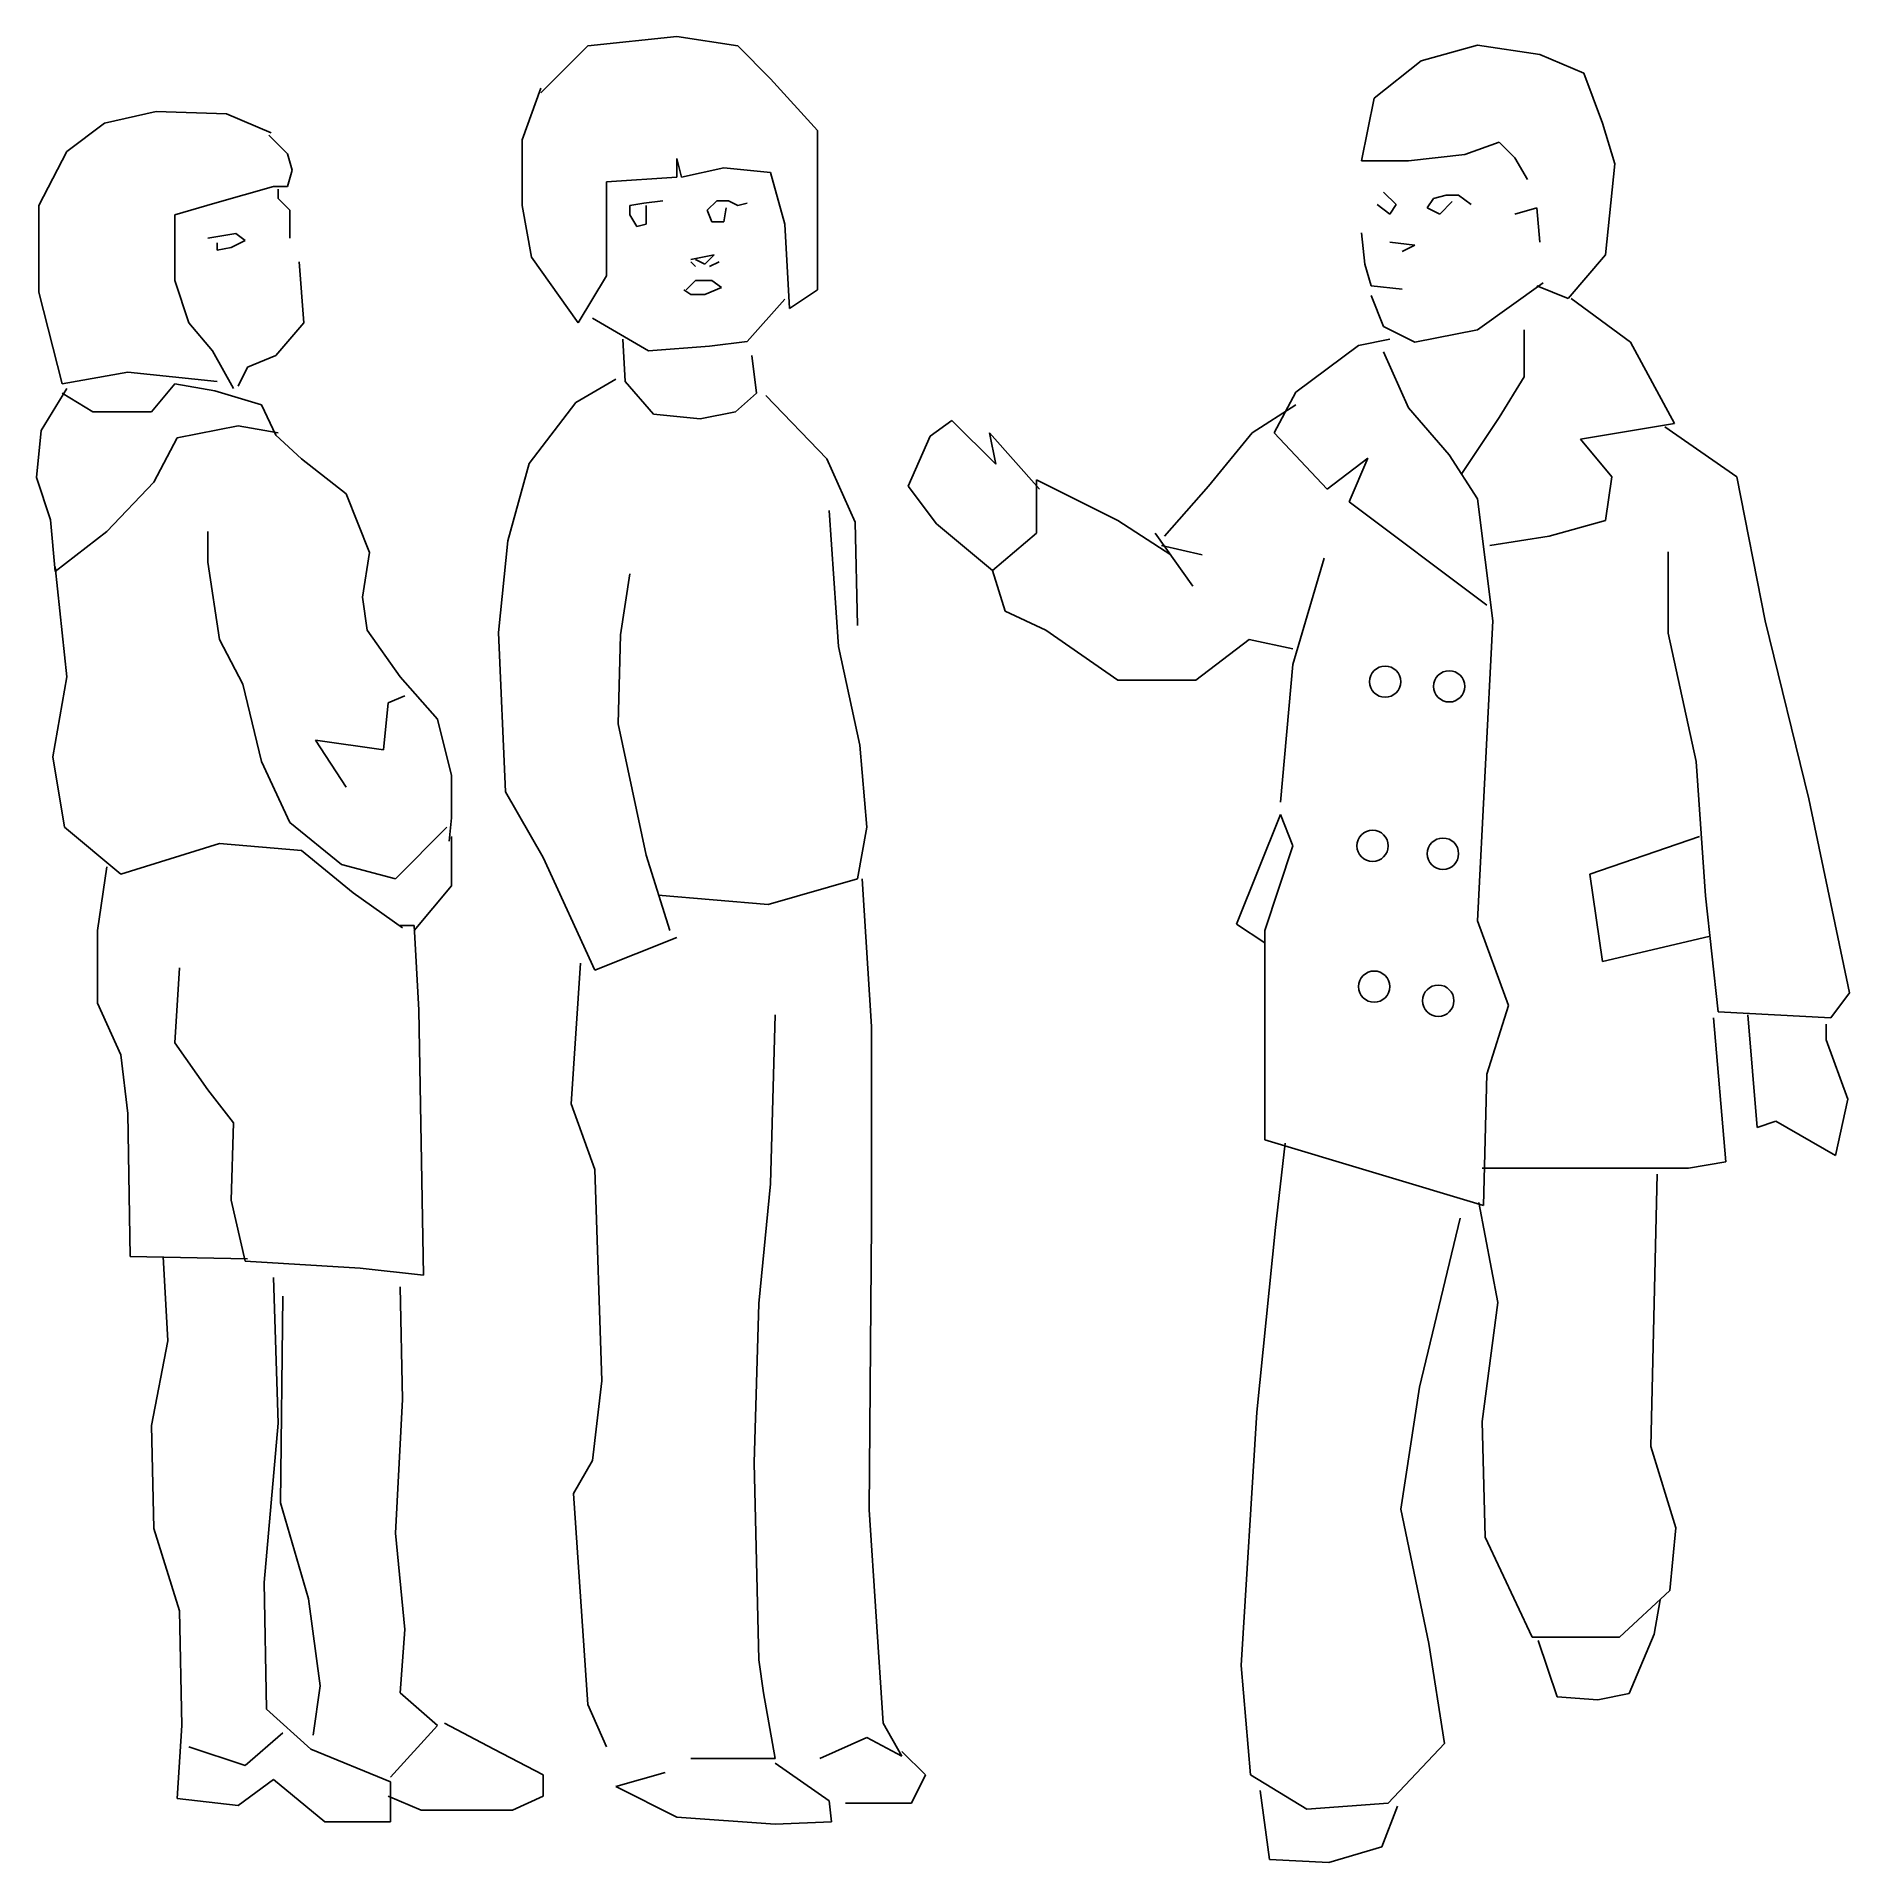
# Model space of a CAD drawing. Extents: x 53273 to 54247, y 21512 to 22493.
import ezdxf

# ---------------------------------------------------------------- set-up
doc = ezdxf.new("R2010")
doc.units = 0
doc.header["$LTSCALE"] = 1270
doc.header["$MEASUREMENT"] = 0
doc.layers.get('0').update_dxf_attribs({"linetype": 'CONTINUOUS'})

msp = doc.modelspace()

# ---------------------------------------------------------------- linework, layer by layer
at = {"linetype": 'CONTINUOUS'}
for p, q in [((53543.459, 22462.779), (53568.666, 22487.982)), ((53568.666, 22487.982), (53616.545, 22493.017)), ((53616.545, 22493.017), (53649.303, 22487.982)), ((53649.303, 22487.982), (53666.94, 22470.334)), ((54016.381, 22479.994), (54046.623, 22488.402)), ((54046.623, 22488.402), (54080.225, 22483.357)), ((53991.182, 22459.845), (54016.381, 22479.994)), ((54080.225, 22483.357), (54103.744, 22473.279)), ((53666.94, 22470.334), (53692.139, 22442.619)), ((54103.744, 22473.279), (54113.819, 22446.402)), ((53533.385, 22437.584), (53543.459, 22465.3)), ((53984.459, 22426.244), (53991.182, 22459.845)), ((53309.1, 22446.402), (53336.822, 22452.697)), ((53336.822, 22452.697), (53374.623, 22451.437)), ((53374.623, 22451.437), (53398.565, 22441.357)), ((53288.944, 22431.279), (53309.1, 22446.402)), ((53397.303, 22440.095), (53407.385, 22430.017)), ((53692.139, 22442.619), (53692.139, 22407.345)), ((54113.819, 22446.402), (54120.541, 22424.56)), ((53273.819, 22402.3), (53288.944, 22431.279)), ((53407.385, 22430.017), (53409.901, 22421.197)), ((53533.385, 22402.3), (53533.385, 22437.584)), ((54039.901, 22429.595), (54009.658, 22426.244)), ((54058.385, 22436.322), (54039.901, 22429.595)), ((54066.779, 22427.916), (54058.385, 22436.322)), ((53409.901, 22421.197), (53407.385, 22412.381)), ((53616.545, 22427.494), (53616.545, 22417.416)), ((53619.061, 22417.416), (53616.545, 22427.494)), ((53641.744, 22422.459), (53619.061, 22417.416)), ((53666.94, 22419.937), (53641.744, 22422.459)), ((53674.502, 22392.22), (53666.94, 22419.937)), ((54009.658, 22426.244), (53984.459, 22426.244)), ((54073.502, 22416.164), (54066.779, 22427.916)), ((54120.541, 22424.56), (54115.506, 22375.834)), ((53399.822, 22412.381), (53368.322, 22403.56)), ((53407.385, 22412.381), (53399.822, 22412.381)), ((53402.338, 22406.074), (53402.338, 22411.119)), ((53616.545, 22417.416), (53578.744, 22414.902)), ((53578.744, 22414.902), (53578.744, 22387.175)), ((53996.221, 22409.437), (54002.944, 22402.72)), ((53273.819, 22355.675), (53273.819, 22402.3)), ((53368.322, 22403.56), (53346.904, 22397.256)), ((53408.639, 22399.779), (53402.338, 22406.074)), ((53408.639, 22384.664), (53408.639, 22399.779)), ((53538.42, 22374.584), (53533.385, 22402.3)), ((53591.346, 22402.3), (53598.901, 22403.56)), ((53591.346, 22397.256), (53591.346, 22402.3)), ((53598.901, 22403.56), (53608.983, 22404.822)), ((53600.162, 22402.3), (53600.162, 22392.22)), ((53632.924, 22399.779), (53637.963, 22404.822)), ((53635.444, 22393.482), (53632.924, 22399.779)), ((53637.963, 22404.822), (53644.26, 22404.822)), ((53643.006, 22401.039), (53641.744, 22393.482)), ((53644.26, 22404.822), (53649.303, 22402.3)), ((53649.303, 22402.3), (53654.342, 22403.56)), ((53692.139, 22407.345), (53692.139, 22356.937)), ((53999.584, 22397.675), (53992.862, 22402.72)), ((54002.944, 22402.72), (53999.584, 22397.675)), ((54019.74, 22401.039), (54023.104, 22406.074)), ((54026.463, 22397.675), (54019.74, 22401.039)), ((54023.104, 22406.074), (54029.822, 22407.765)), ((54033.178, 22404.402), (54026.463, 22397.675)), ((54029.822, 22407.765), (54036.545, 22407.765)), ((54036.545, 22407.765), (54043.26, 22402.72)), ((54078.541, 22401.039), (54066.779, 22397.675)), ((54080.225, 22382.56), (54078.541, 22401.039)), ((53346.904, 22397.256), (53346.904, 22382.142)), ((53595.119, 22390.959), (53591.346, 22397.256)), ((53600.162, 22392.22), (53595.119, 22390.959)), ((53641.744, 22393.482), (53635.444, 22393.482)), ((53677.022, 22346.857), (53674.502, 22392.22)), ((53346.904, 22382.142), (53346.904, 22361.982)), ((53364.541, 22384.664), (53379.658, 22387.175)), ((53369.584, 22378.357), (53369.584, 22382.142)), ((53377.139, 22379.619), (53369.584, 22378.357)), ((53384.701, 22383.402), (53377.139, 22379.619)), ((53379.658, 22387.175), (53384.701, 22383.402)), ((53578.744, 22387.175), (53578.744, 22364.494)), ((53984.459, 22387.595), (53986.139, 22370.8)), ((53999.584, 22382.56), (54013.026, 22380.881)), ((54013.026, 22380.881), (54006.303, 22377.517)), ((53413.682, 22372.06), (53416.201, 22339.3)), ((53563.619, 22339.3), (53538.42, 22374.584)), ((53624.1, 22373.322), (53636.705, 22375.834)), ((53624.1, 22372.06), (53626.623, 22369.539)), ((53631.662, 22370.8), (53626.623, 22373.322)), ((53636.705, 22375.834), (53631.662, 22370.8)), ((53634.182, 22369.539), (53639.225, 22372.06)), ((53986.139, 22370.8), (53989.502, 22359.039)), ((54115.506, 22375.834), (54095.342, 22352.322)), ((53346.904, 22361.982), (53354.459, 22339.3)), ((53578.744, 22364.494), (53563.619, 22339.3)), ((53621.58, 22356.937), (53626.623, 22361.982)), ((53626.623, 22361.982), (53635.444, 22361.982)), ((53635.444, 22361.982), (53640.479, 22358.197)), ((54046.623, 22335.517), (54081.904, 22360.72)), ((53286.42, 22306.539), (53273.819, 22355.675)), ((53624.1, 22354.416), (53620.326, 22356.937)), ((53631.662, 22354.416), (53624.1, 22354.416)), ((53640.479, 22358.197), (53631.662, 22354.416)), ((53654.342, 22329.22), (53674.502, 22351.902)), ((53692.139, 22356.937), (53677.022, 22346.857)), ((53989.502, 22359.039), (54006.303, 22357.357)), ((53989.502, 22354.006), (53996.221, 22337.197)), ((54095.342, 22352.322), (54078.541, 22359.039)), ((54097.022, 22352.322), (54128.944, 22328.8)), ((53571.182, 22341.822), (53601.42, 22324.175)), ((53354.459, 22339.3), (53367.061, 22324.175)), ((53416.201, 22339.3), (53401.084, 22321.664)), ((53587.565, 22330.482), (53588.819, 22307.8)), ((53999.584, 22330.482), (53982.779, 22327.119)), ((53996.221, 22337.197), (54013.026, 22328.8)), ((54013.026, 22328.8), (54046.623, 22335.517)), ((54071.822, 22335.517), (54071.822, 22310.322)), ((53367.061, 22324.175), (53378.404, 22304.017)), ((53401.084, 22321.664), (53385.959, 22315.357)), ((53601.42, 22324.175), (53634.182, 22326.697)), ((53634.182, 22326.697), (53654.342, 22329.22)), ((53659.381, 22301.506), (53656.862, 22321.664)), ((53982.779, 22327.119), (53949.182, 22301.916)), ((53996.221, 22323.756), (54009.658, 22293.517)), ((54128.944, 22328.8), (54152.463, 22285.119)), ((53321.705, 22312.834), (53286.42, 22306.539)), ((53369.584, 22307.8), (53321.705, 22312.834)), ((53385.959, 22315.357), (53380.92, 22305.279)), ((53288.944, 22304.017), (53275.08, 22281.334)), ((53286.42, 22301.506), (53302.799, 22291.423)), ((53334.303, 22291.423), (53346.904, 22306.539)), ((53346.904, 22306.539), (53368.322, 22302.765)), ((53368.322, 22302.765), (53393.522, 22295.197)), ((53583.783, 22309.06), (53562.365, 22296.459)), ((53588.819, 22307.8), (53603.944, 22290.154)), ((53648.041, 22291.423), (53659.381, 22301.506)), ((53949.182, 22301.916), (53937.42, 22280.084)), ((54071.822, 22310.322), (54058.385, 22288.482)), ((53302.799, 22291.423), (53334.303, 22291.423)), ((53393.522, 22295.197), (53401.084, 22278.822)), ((53562.365, 22296.459), (53537.158, 22263.697)), ((53629.143, 22287.642), (53648.041, 22291.423)), ((53664.424, 22300.244), (53697.186, 22266.22)), ((53925.662, 22280.084), (53949.182, 22295.197)), ((54009.658, 22293.517), (54031.498, 22268.322)), ((53348.162, 22277.56), (53380.92, 22283.857)), ((53380.92, 22283.857), (53402.338, 22280.084)), ((53603.944, 22290.154), (53629.143, 22287.642)), ((53764.381, 22286.8), (53752.619, 22278.402)), ((53787.901, 22263.279), (53764.381, 22286.8)), ((54058.385, 22288.482), (54038.221, 22258.244)), ((54152.463, 22285.119), (54102.061, 22276.72)), ((54147.42, 22283.437), (54186.065, 22256.56)), ((53275.08, 22281.334), (53272.565, 22256.142)), ((53335.561, 22253.619), (53348.162, 22277.56)), ((53401.084, 22278.822), (53414.94, 22266.22)), ((53752.619, 22278.402), (53740.858, 22251.517)), ((53784.541, 22280.084), (53787.901, 22263.279)), ((53811.42, 22249.845), (53784.541, 22280.084)), ((53902.139, 22251.517), (53925.662, 22280.084)), ((53937.42, 22280.084), (53965.983, 22249.845)), ((54102.061, 22276.72), (54118.862, 22256.56)), ((53414.94, 22266.22), (53438.881, 22247.322)), ((53537.158, 22263.697), (53525.822, 22222.119)), ((53697.186, 22266.22), (53712.303, 22232.197)), ((53965.983, 22249.845), (53987.826, 22266.642)), ((53987.826, 22266.642), (53977.744, 22243.119)), ((54031.498, 22268.322), (54046.623, 22244.8)), ((53272.565, 22256.142), (53280.119, 22233.459)), ((53310.362, 22227.164), (53335.561, 22253.619)), ((53809.74, 22254.881), (53853.42, 22233.039)), ((53809.74, 22226.322), (53809.74, 22254.881)), ((54118.862, 22256.56), (54115.506, 22233.039)), ((54186.065, 22256.56), (54201.182, 22179.279)), ((53438.881, 22247.322), (53451.483, 22215.822)), ((53740.858, 22251.517), (53755.983, 22231.357)), ((53878.619, 22224.642), (53902.139, 22251.517)), ((53977.744, 22243.119), (54051.662, 22187.675)), ((54046.623, 22244.8), (54055.022, 22179.279)), ((53280.119, 22233.459), (53282.643, 22205.744)), ((53698.44, 22238.506), (53703.483, 22165.416)), ((53853.42, 22233.039), (53881.987, 22214.56)), ((54115.506, 22233.039), (54085.264, 22224.642)), ((53282.643, 22205.744), (53310.362, 22227.164)), ((53364.541, 22210.779), (53364.541, 22227.164)), ((53712.303, 22232.197), (53713.565, 22176.756)), ((53755.983, 22231.357), (53786.221, 22206.164)), ((53786.221, 22206.164), (53809.74, 22226.322)), ((53873.584, 22226.322), (53893.744, 22197.765)), ((54085.264, 22224.642), (54053.342, 22219.595)), ((53451.483, 22215.822), (53447.701, 22191.881)), ((53525.822, 22222.119), (53520.783, 22172.982)), ((53876.94, 22219.595), (53898.783, 22214.56)), ((53947.502, 22155.765), (53964.303, 22212.881)), ((54149.1, 22172.56), (54149.1, 22216.244)), ((53282.643, 22208.265), (53288.944, 22149.039)), ((53370.842, 22169.197), (53364.541, 22210.779)), ((53586.303, 22171.72), (53591.346, 22204.482)), ((53792.944, 22184.322), (53786.221, 22206.164)), ((53447.701, 22191.881), (53450.225, 22174.244)), ((53814.783, 22174.244), (53792.944, 22184.322)), ((53450.225, 22174.244), (53467.862, 22149.039)), ((53853.42, 22147.357), (53814.783, 22174.244)), ((54055.022, 22179.279), (54046.623, 22018.006)), ((54201.182, 22179.279), (54224.701, 22083.517)), ((53383.44, 22145.265), (53370.842, 22169.197)), ((53520.783, 22172.982), (53524.561, 22087.3)), ((53585.045, 22123.834), (53586.303, 22171.72)), ((53703.483, 22165.416), (53714.822, 22112.494)), ((53923.983, 22169.197), (53895.424, 22147.357)), ((53947.502, 22164.164), (53923.983, 22169.197)), ((54164.225, 22103.675), (54149.1, 22172.56)), ((53940.783, 22081.834), (53947.502, 22155.765)), ((53288.944, 22149.039), (53281.381, 22106.197)), ((53393.522, 22103.675), (53383.44, 22145.265)), ((53467.862, 22149.039), (53488.026, 22126.357)), ((53895.424, 22147.357), (53853.42, 22147.357)), ((53459.045, 22109.982), (53461.561, 22135.175)), ((53461.561, 22135.175), (53470.381, 22138.959)), ((53488.026, 22126.357), (53495.58, 22096.119)), ((53422.502, 22115.017), (53459.045, 22109.982)), ((53438.881, 22089.822), (53422.502, 22115.017)), ((53600.162, 22053.279), (53585.045, 22123.834)), ((53281.381, 22106.197), (53287.682, 22068.402)), ((53714.822, 22112.494), (53718.604, 22068.402)), ((53408.639, 22070.923), (53393.522, 22103.675)), ((53495.58, 22096.119), (53495.58, 22073.437)), ((54169.26, 22031.437), (54164.225, 22103.675)), ((53524.561, 22087.3), (53544.721, 22052.017)), ((54224.701, 22083.517), (54246.545, 21979.357)), ((53287.682, 22068.402), (53317.924, 22043.197)), ((53436.362, 22048.244), (53408.639, 22070.923)), ((53493.061, 22068.402), (53465.342, 22040.675)), ((53495.58, 22073.437), (53494.322, 22060.834)), ((53718.604, 22068.402), (53713.565, 22040.675)), ((53940.783, 22075.119), (53917.264, 22016.322)), ((53947.502, 22058.322), (53940.783, 22075.119)), ((53317.924, 22043.197), (53370.842, 22059.584)), ((53370.842, 22059.584), (53414.94, 22055.8)), ((53495.58, 22063.357), (53495.58, 22036.902)), ((53932.385, 22012.959), (53947.502, 22058.322)), ((54165.904, 22063.357), (54107.104, 22043.197)), ((53310.362, 22046.982), (53305.326, 22012.959)), ((53414.94, 22055.8), (53442.662, 22033.119)), ((53465.342, 22040.675), (53436.362, 22048.244)), ((53544.721, 22052.017), (53572.44, 21991.539)), ((53612.764, 22012.959), (53600.162, 22053.279)), ((53495.58, 22036.902), (53475.424, 22012.959)), ((53713.565, 22040.675), (53665.678, 22026.822)), ((53716.084, 22040.675), (53721.119, 21961.3)), ((54107.104, 22043.197), (54113.819, 21996.164)), ((53442.662, 22033.119), (53469.123, 22014.22)), ((53665.678, 22026.822), (53606.463, 22031.857)), ((54175.983, 21969.279), (54169.26, 22031.437)), ((54046.623, 22018.006), (54063.42, 21972.642)), ((53305.326, 22012.959), (53305.326, 21973.902)), ((53475.424, 22015.482), (53467.862, 22015.482)), ((53477.944, 21970.119), (53475.424, 22015.482)), ((53572.44, 21991.539), (53616.545, 22009.175)), ((53917.264, 22016.322), (53932.385, 22006.244)), ((53932.385, 21900.402), (53932.385, 22012.959)), ((54113.819, 21996.164), (54170.94, 22009.595)), ((53349.424, 21992.8), (53346.904, 21952.482)), ((53564.885, 21995.322), (53559.838, 21919.72)), ((54246.545, 21979.357), (54236.463, 21965.923)), ((53305.326, 21973.902), (53317.924, 21946.175)), ((53480.463, 21827.744), (53477.944, 21970.119)), ((53669.459, 21967.595), (53666.94, 21876.881)), ((54063.42, 21972.642), (54051.662, 21935.675)), ((54236.463, 21965.923), (54175.983, 21969.279)), ((54191.944, 21967.595), (54196.987, 21907.119)), ((53721.119, 21961.3), (53721.119, 21855.459)), ((54180.182, 21888.642), (54173.459, 21965.923)), ((54233.944, 21954.164), (54233.944, 21962.56)), ((53346.904, 21952.482), (53364.541, 21927.279)), ((54245.705, 21922.244), (54233.944, 21954.164)), ((53317.924, 21946.175), (53321.705, 21914.675)), ((54051.662, 21935.675), (54049.983, 21865.119)), ((53364.541, 21927.279), (53378.404, 21909.642)), ((53559.838, 21919.72), (53572.44, 21884.437)), ((54238.983, 21891.994), (54245.705, 21922.244)), ((53321.705, 21914.675), (53322.963, 21837.822)), ((53378.404, 21909.642), (53377.139, 21868.06)), ((54196.987, 21907.119), (54207.061, 21910.482)), ((54207.061, 21910.482), (54238.983, 21891.994)), ((54049.983, 21865.119), (53932.385, 21900.402)), ((53938.26, 21853.357), (53943.303, 21898.72)), ((53572.44, 21884.437), (53576.221, 21771.039)), ((54049.143, 21885.279), (54160.022, 21885.279)), ((54143.221, 21881.916), (54139.865, 21735.765)), ((54160.022, 21885.279), (54180.182, 21888.642)), ((53666.94, 21876.881), (53660.643, 21812.619)), ((53377.139, 21868.06), (53384.701, 21835.3)), ((54057.545, 21813.039), (54047.463, 21866.8)), ((53721.119, 21855.459), (53719.865, 21701.744)), ((53928.178, 21754.244), (53938.26, 21853.357)), ((54037.385, 21858.402), (54015.541, 21767.675)), ((53322.963, 21837.822), (53385.959, 21836.56)), ((53340.604, 21837.822), (53343.123, 21792.459)), ((53384.701, 21835.3), (53446.444, 21831.517)), ((53446.444, 21831.517), (53480.463, 21827.744)), ((53402.338, 21748.357), (53399.822, 21826.482)), ((53467.862, 21821.437), (53469.123, 21760.959)), ((53404.865, 21816.402), (53403.604, 21705.517)), ((53660.643, 21812.619), (53658.123, 21726.937)), ((54049.143, 21749.197), (54057.545, 21813.039)), ((53343.123, 21792.459), (53334.303, 21747.095)), ((53576.221, 21771.039), (53571.182, 21728.197)), ((54015.541, 21767.675), (54005.463, 21702.164)), ((53469.123, 21760.959), (53465.342, 21689.142)), ((53919.783, 21618.154), (53928.178, 21754.244)), ((53334.303, 21747.095), (53335.561, 21691.664)), ((53394.783, 21662.675), (53402.338, 21748.357)), ((54050.822, 21687.039), (54049.143, 21749.197)), ((54139.865, 21735.765), (54153.303, 21692.084)), ((53571.182, 21728.197), (53561.104, 21710.56)), ((53658.123, 21726.937), (53660.643, 21621.095)), ((53403.604, 21705.517), (53418.721, 21653.857)), ((53561.104, 21710.56), (53568.666, 21597.164)), ((53719.865, 21701.744), (53727.42, 21587.084)), ((54005.463, 21702.164), (54020.58, 21629.916)), ((53335.561, 21691.664), (53349.424, 21647.56)), ((53465.342, 21689.142), (53470.381, 21637.482)), ((54076.022, 21633.279), (54050.822, 21687.039)), ((54153.303, 21692.084), (54149.94, 21658.482)), ((53396.041, 21594.642), (53394.783, 21662.675)), ((53418.721, 21653.857), (53425.022, 21607.244)), ((54149.94, 21658.482), (54123.061, 21633.279)), ((53349.424, 21647.56), (53350.678, 21585.822)), ((54141.545, 21634.959), (54144.901, 21653.437)), ((53470.381, 21637.482), (53467.862, 21603.459)), ((54128.104, 21603.039), (54141.545, 21634.959)), ((54020.58, 21629.916), (54028.983, 21576.164)), ((54123.061, 21633.279), (54076.022, 21633.279)), ((54079.381, 21631.595), (54089.459, 21601.357)), ((53660.643, 21621.095), (53663.162, 21603.459)), ((53924.822, 21559.357), (53919.783, 21618.154)), ((53425.022, 21607.244), (53421.244, 21580.779)), ((53467.862, 21603.459), (53488.026, 21585.822)), ((53568.666, 21597.164), (53578.744, 21574.482)), ((53663.162, 21603.459), (53669.459, 21568.175)), ((54089.459, 21601.357), (54111.303, 21599.675)), ((54111.303, 21599.675), (54128.104, 21603.039)), ((53350.678, 21585.822), (53348.162, 21546.756)), ((53419.983, 21573.22), (53396.041, 21594.642)), ((53488.026, 21585.822), (53462.826, 21558.095)), ((53491.803, 21587.084), (53518.26, 21573.22)), ((53727.42, 21587.084), (53737.502, 21569.437)), ((53384.701, 21564.402), (53404.865, 21582.039)), ((53718.604, 21579.517), (53693.404, 21568.175)), ((53737.502, 21569.437), (53718.604, 21579.517)), ((54028.983, 21576.164), (53998.744, 21544.244)), ((53354.459, 21574.482), (53384.701, 21564.402)), ((53462.826, 21555.584), (53419.983, 21573.22)), ((53518.26, 21573.22), (53544.721, 21559.357)), ((53669.459, 21568.175), (53624.1, 21568.175)), ((53698.44, 21545.506), (53669.459, 21565.654)), ((53750.1, 21559.357), (53737.502, 21571.959)), ((53380.92, 21542.982), (53399.822, 21556.834)), ((53399.822, 21556.834), (53427.545, 21534.164)), ((53544.721, 21559.357), (53544.721, 21548.017)), ((53610.244, 21560.619), (53583.783, 21553.06)), ((53742.545, 21544.244), (53750.1, 21559.357)), ((53955.065, 21540.881), (53924.822, 21559.357)), ((53348.162, 21546.756), (53380.92, 21542.982)), ((53479.205, 21540.459), (53461.561, 21548.017)), ((53462.826, 21534.164), (53462.826, 21555.584)), ((53544.721, 21548.017), (53528.342, 21540.459)), ((53583.783, 21553.06), (53616.545, 21536.675)), ((53929.865, 21550.959), (53934.901, 21514.006)), ((53528.342, 21540.459), (53479.205, 21540.459)), ((53616.545, 21536.675), (53669.459, 21532.902)), ((53699.701, 21534.164), (53698.44, 21545.506)), ((53707.264, 21544.244), (53742.545, 21544.244)), ((53998.744, 21544.244), (53955.065, 21540.881)), ((53995.381, 21520.72), (54003.783, 21542.56)), ((53427.545, 21534.164), (53462.826, 21534.164)), ((53669.459, 21532.902), (53699.701, 21534.164)), ((53966.822, 21512.322), (53995.381, 21520.72)), ((53934.901, 21514.006), (53966.822, 21512.322))]:
    msp.add_line(p, q, dxfattribs=at)
for centre in [(53997.061, 22146.517), (54031.498, 22144.006), (53990.342, 22058.322), (54028.143, 22054.119), (53991.182, 21982.72), (54025.623, 21975.154)]:
    msp.add_circle(centre, 8.402, dxfattribs=at)

doc.saveas('drawing.dxf')
